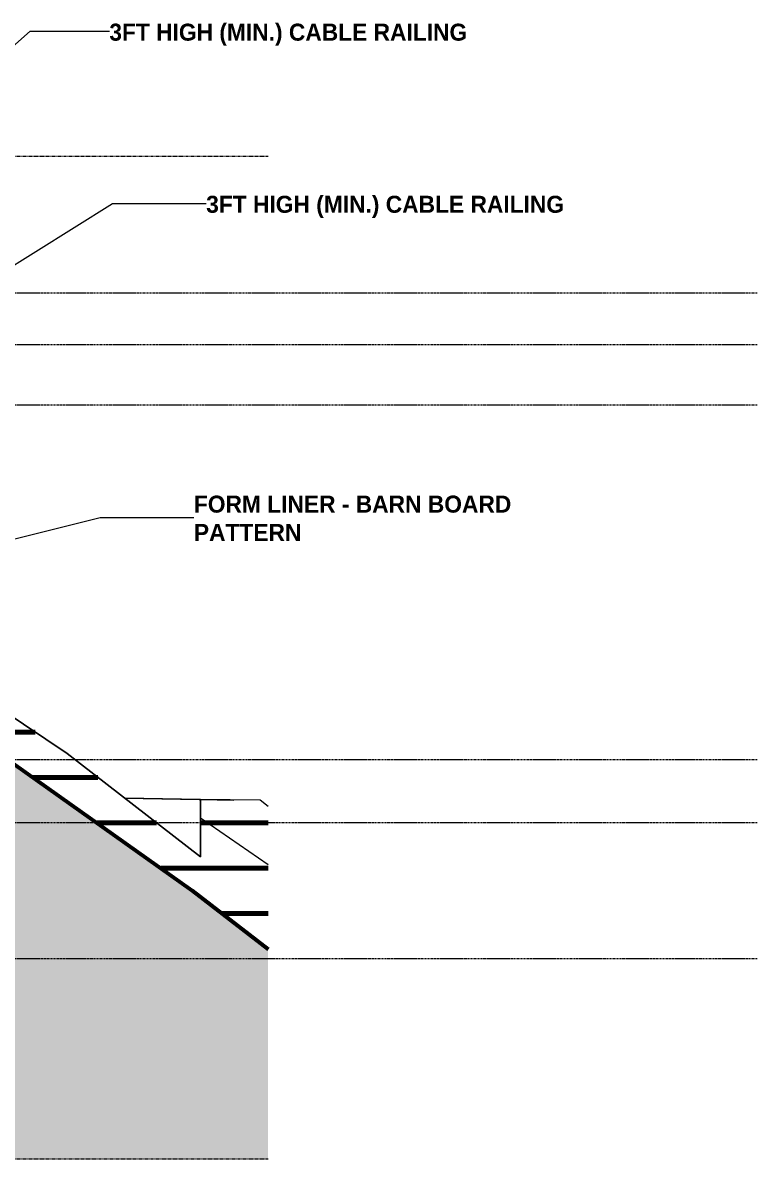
# Model space of a CAD drawing. Header units: inches. Extents: x 1763 to 3276, y -226 to 478.
# Drawn here: x 3081.3 to 3275.5, y -196.9 to 103.5 of the extents above; entities that cross this region are included whole.
import ezdxf

# ---------------------------------------------------------------- set-up
doc = ezdxf.new("R2010")
doc.units = ezdxf.units.IN
doc.header["$MEASUREMENT"] = 0
doc.linetypes.add('Aligning Line 1_8_', pattern=[0.25, 0.125, -0.125])
doc.linetypes.add('Grid Line 1_2_', pattern=[0.875, 0.5, -0.125, 0.125, -0.125])
for name, color, linetype, lineweight in [('A-FLOR-LEVL-1', 51, 'Grid Line 1_2_', 9), ('C-TOPO', 7, 'Continuous', 9), ('C-TOPO-1', 7, 'Continuous', 60), ('C-TOPO-MAJR', 7, 'Continuous', 80), ('G-ANNO-SYMB', 111, 'Aligning Line 1_8_', 9), ('G-ANNO-TEXT', 231, 'Continuous', 9), ('S-FNDN', 32, 'Continuous', 18)]:
    doc.layers.add(name, color=color, linetype=linetype, lineweight=lineweight)
doc.styles.add('Century Gothic_B', font='GOTHICB.TTF', dxfattribs={"height": 4.5})

msp = doc.modelspace()

# ---------------------------------------------------------------- hatches: boundary and pattern name
at = {"layer": 'C-TOPO'}
msp.add_hatch(color=256, dxfattribs=at).paths.add_polyline_path([(2623.974, -196.943), (3146.2, -196.943), (3146.2, -141.379), (3126.152, -125.88), (3061.439, -80.035), (3055.201, -75.818), (3034.252, -71.429), (3018.134, -66), (2994.356, -72.786), (2985.806, -70.343), (2980.101, -69.028), (2925.336, -52.556), (2917.059, -51.74), (2874.098, -42), (2860.858, -42), (2853.019, -40.541), (2778.396, -32.892), (2742.087, -30.489), (2738.097, -30.08), (2736.866, -30), (2708.077, -30), (2694.485, -29.066), (2651.63, -26.022), (2627.029, -26), (2620.775, -26.212), (2606.861, -25.28), (2539.747, -22.021), (2515.029, -22), (2503.883, -21.645), (2496.321, -21.292), (2445.232, -18.458), (2436.963, -18.152), (2434.093, -18), (2397.446, -18), (2392.443, -17.968), (2383.547, -17.338), (2347.084, -12.746), (2293.44, -6), (2249.14, -6), (2238.565, -4.875), (2191.943, 0), (2183.48, 0), (2173.907, 1.111), (2139.273, 6), (2135.716, 6), (2124.695, 6.833), (2107.246, 7.146), (2050.231, 6), (2042.591, 6.659), (1983.85, 11.015), (1983.85, -196.943), (2620.775, -196.943)], flags=0)

# ---------------------------------------------------------------- linework, layer by layer
at = {"layer": 'A-FLOR-LEVL-1'}
for p, q in [((3275.526, 32), (1774.878, 32)), ((3275.526, 18.375), (1774.878, 18.375)), ((3275.526, 2.375), (1774.878, 2.375)), ((3275.526, -91.375), (1774.878, -91.375)), ((3275.526, -108), (1774.878, -108)), ((3275.526, -144), (1774.878, -144))]:
    msp.add_line(p, q, dxfattribs=at)
at = {"layer": 'C-TOPO'}
for p, q in [((3093.079, -89.724), (3075.884, -78.099)), ((3093.079, -89.724), (3075.884, -78.099)), ((3075.884, -78.099), (3093.079, -89.724)), ((3126.152, -125.88), (3061.438, -80.035)), ((3093.079, -89.724), (3128.337, -116.981)), ((3128.337, -116.981), (3093.079, -89.724)), ((3093.079, -89.724), (3128.337, -116.981)), ((3108.277, -101.473), (3132.874, -101.889)), ((3108.302, -101.492), (3128.337, -101.844)), ((3108.302, -101.492), (3128.337, -101.844)), ((3128.337, -101.844), (3108.302, -101.492)), ((3128.337, -106.818), (3128.337, -101.844)), ((3128.337, -101.844), (3137.18, -102)), ((3144.07, -102), (3128.337, -101.844)), ((3128.337, -101.844), (3129.064, -101.855)), ((3128.337, -101.844), (3128.337, -106.818)), ((3128.337, -106.818), (3128.337, -101.844)), ((3137.18, -102), (3134.952, -101.961)), ((3146.2, -103.696), (3144.07, -102)), ((3128.337, -116.941), (3128.337, -106.818)), ((3146.2, -119.14), (3128.337, -106.818)), ((3128.337, -106.818), (3128.337, -116.941)), ((3128.337, -116.941), (3128.337, -106.818)), ((3146.2, -141.379), (3126.152, -125.88))]:
    msp.add_line(p, q, dxfattribs=at)
at = {"layer": 'C-TOPO-1'}
for p, q in [((3061.439, -80.035), (3126.152, -125.88)), ((3126.152, -125.88), (3146.2, -141.379))]:
    msp.add_line(p, q, dxfattribs=at)
at = {"layer": 'C-TOPO-MAJR'}
for p, q in [((3074.387, -84), (3084.612, -84)), ((3083.974, -96), (3098.82, -96)), ((3100.913, -108), (3109.797, -108)), ((3142.394, -108), (3135.585, -108)), ((3142.975, -108), (3142.394, -108)), ((3146.2, -108), (3142.975, -108)), ((3117.852, -120), (3120.773, -120))]:
    msp.add_line(p, q, dxfattribs=at)
at = {"layer": 'C-TOPO-MAJR', "flags": 128}
for points in [[(3098.82, -96), (3099.696, -96), (3101.198, -96)], [(3109.797, -108), (3112.346, -108), (3116.72, -108)], [(3130.05, -108), (3129.926, -108), (3129.748, -108), (3129.531, -108), (3128.337, -108)], [(3135.585, -108), (3131.2, -108), (3130.051, -108)], [(3120.773, -120), (3124.996, -120), (3130.806, -120), (3131.671, -120), (3132.505, -120), (3141.658, -120), (3144.069, -120), (3146.054, -120), (3146.2, -120)], [(3134.068, -132), (3137.646, -132), (3140.622, -132), (3144.92, -132), (3146.2, -132)]]:
    msp.add_lwpolyline(points, dxfattribs=at)
at = {"layer": 'G-ANNO-SYMB'}
for p, q in [((3146.2, 68.085), (2664.965, 68.085)), ((3146.2, -196.899), (2664.965, -196.899))]:
    msp.add_line(p, q, dxfattribs=at)
at = {"layer": 'G-ANNO-TEXT'}
for p, q in [((2992.73, 21.968), (3083.335, 101.248)), ((3083.335, 101.248), (3104.233, 101.248)), ((3071.881, 34.914), (3105.037, 55.744)), ((3105.037, 55.744), (3129.839, 55.744)), ((3049.928, -40.226), (3101.787, -27.261)), ((3101.787, -27.261), (3126.589, -27.261))]:
    msp.add_line(p, q, dxfattribs=at)
at = {"layer": 'S-FNDN'}
for p, q in [((3128.285, -116.94), (3128.337, -116.941)), ((3128.337, -116.941), (3128.337, -116.981))]:
    msp.add_line(p, q, dxfattribs=at)

# ---------------------------------------------------------------- texts
at = {"layer": 'G-ANNO-TEXT', "char_height": 4.5, "attachment_point": 1, "style": 'Century Gothic_B'}
for s, insert, width in [('3FT HIGH (MIN.) CABLE RAILING', (3104.233, 103.249), 115.5945), ('3FT HIGH (MIN.) CABLE RAILING', (3129.839, 57.745), 115.5945), ('FORM LINER - BARN BOARD', (3126.589, -21.509), 100.596), ('PATTERN', (3126.589, -29.009), 30.906)]:
    msp.add_mtext(s, dxfattribs=dict(at, insert=insert, width=width))

doc.saveas('drawing.dxf')
